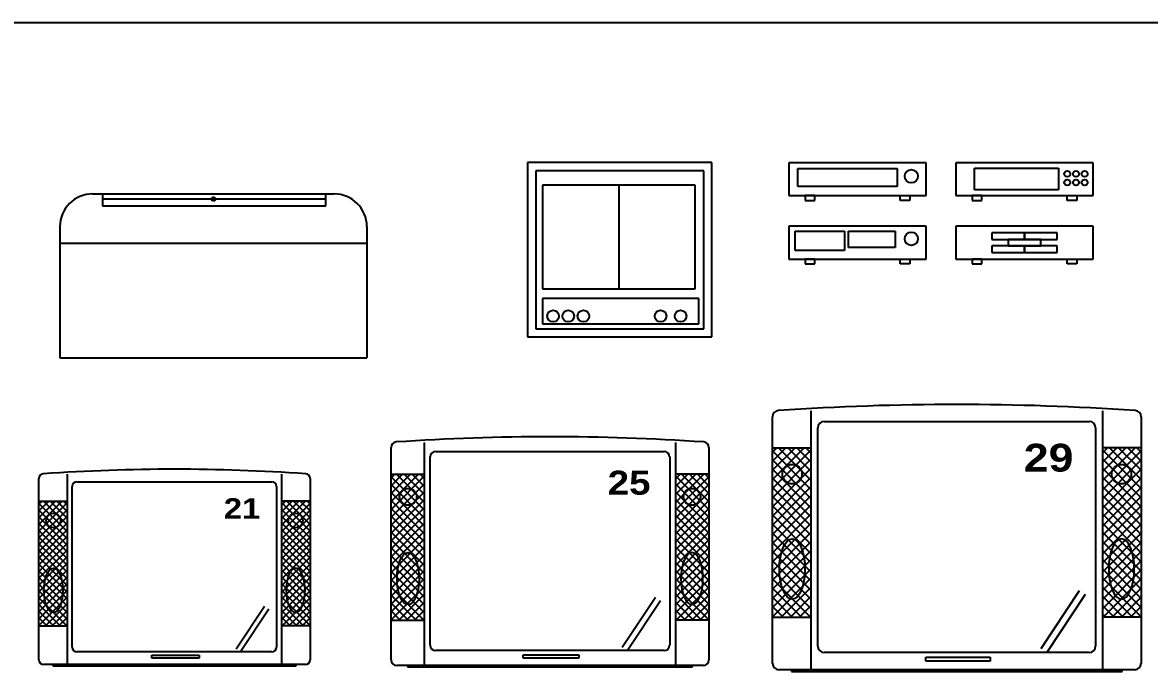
# Model space of a CAD drawing. Extents: x -42728 to 99010, y -18674 to 47645.
# Drawn here: x 41790 to 44543, y 27512 to 29096 of the extents above; entities that cross this region are included whole.
import ezdxf

# ---------------------------------------------------------------- set-up
doc = ezdxf.new("R2010")
doc.units = 0
doc.header["$LTSCALE"] = 100
doc.header["$MEASUREMENT"] = 0
doc.layers.get('0').update_dxf_attribs({"linetype": 'CONTINUOUS'})
doc.layers.add('ELEC', color=7, linetype='CONTINUOUS')
doc.layers.add('家具', color=223, linetype='CONTINUOUS')
doc.styles.add('ROMANTICBOLD', font='romb____.pfb', dxfattribs={"width": 1.2})

# ---------------------------------------------------------------- blocks, each defined once
blk = doc.blocks.new('电视29-2')
at = {"color": 9}
for p, q in [((-355.5, 4), (-355.5, 636)), ((355.5, 636), (355.5, 4)), ((-450.3, 19.8), (-450.3, 621.2)), ((-323.9, 610.4), (323.3, 610.4)), ((450.3, 621.2), (450.3, 19.8)), ((-339.7, 62), (-339.7, 594.6)), ((339.1, 594.6), (339.1, 62)), ((-450.3, 546), (-355.5, 546)), ((-450.3, 535.7), (-440, 546)), ((-450.3, 513.3), (-417.6, 546)), ((-450.3, 491), (-395.3, 546)), ((-450.3, 468.6), (-372.9, 546)), ((-450.3, 446.3), (-355.5, 541.1)), ((-355.5, 443.7), (-450.3, 538.5)), ((-355.5, 466.1), (-435.5, 546)), ((-355.5, 488.4), (-413.2, 546)), ((-355.5, 510.8), (-390.8, 546)), ((-355.5, 533.1), (-368.5, 546)), ((355.5, 533.1), (368.4, 546)), ((355.5, 510.8), (390.8, 546)), ((355.5, 488.4), (413.1, 546)), ((450.3, 546), (355.5, 546)), ((355.5, 466.1), (435.5, 546)), ((450.3, 446.3), (355.5, 541.1)), ((355.5, 443.7), (450.3, 538.5)), ((450.3, 468.6), (372.9, 546)), ((450.3, 491), (395.3, 546)), ((450.3, 513.3), (417.6, 546)), ((450.3, 535.7), (440, 546)), ((-450.3, 424), (-355.5, 518.8)), ((-355.5, 421.4), (-450.3, 516.2)), ((-450.3, 401.6), (-355.5, 496.4)), ((450.3, 424), (355.5, 518.8)), ((355.5, 421.4), (450.3, 516.2)), ((450.3, 401.6), (355.5, 496.4)), ((-355.5, 399), (-450.3, 493.8)), ((-450.3, 379.3), (-355.5, 474.1)), ((-355.5, 376.7), (-450.3, 471.5)), ((355.5, 399), (450.3, 493.8)), ((450.3, 379.3), (355.5, 474.1)), ((355.5, 376.7), (450.3, 471.5)), ((-450.3, 356.9), (-355.5, 451.7)), ((-355.5, 354.3), (-450.3, 449.1)), ((450.3, 356.9), (355.5, 451.7)), ((355.5, 354.3), (450.3, 449.1)), ((-450.3, 334.6), (-355.5, 429.4)), ((-355.5, 332), (-450.3, 426.8)), ((450.3, 334.6), (355.5, 429.4)), ((355.5, 332), (450.3, 426.8)), ((-450.3, 312.2), (-355.5, 407)), ((-355.5, 309.6), (-450.3, 404.5)), ((450.3, 312.2), (355.5, 407)), ((355.5, 309.6), (450.3, 404.5)), ((-450.3, 289.9), (-355.5, 384.7)), ((-355.5, 287.3), (-450.3, 382.1)), ((-450.3, 267.5), (-355.5, 362.3)), ((-355.5, 265), (-450.3, 359.8)), ((450.3, 289.9), (355.5, 384.7)), ((355.5, 287.3), (450.3, 382.1)), ((450.3, 267.5), (355.5, 362.3)), ((355.5, 265), (450.3, 359.8)), ((-450.3, 245.2), (-355.5, 340)), ((-355.5, 242.6), (-450.3, 337.4)), ((450.3, 245.2), (355.5, 340)), ((355.5, 242.6), (450.3, 337.4)), ((-450.3, 222.8), (-355.5, 317.6)), ((-355.5, 220.3), (-450.3, 315.1)), ((450.3, 222.8), (355.5, 317.6)), ((355.5, 220.3), (450.3, 315.1)), ((-450.3, 200.5), (-355.5, 295.3)), ((-355.5, 197.9), (-450.3, 292.7)), ((450.3, 200.5), (355.5, 295.3)), ((355.5, 197.9), (450.3, 292.7)), ((-450.3, 178.2), (-355.5, 273)), ((-355.5, 175.6), (-450.3, 270.4)), ((-450.3, 155.8), (-355.5, 250.6)), ((-355.5, 153.2), (-450.3, 248)), ((450.3, 178.2), (355.5, 273)), ((355.5, 175.6), (450.3, 270.4)), ((450.3, 155.8), (355.5, 250.6)), ((355.5, 153.2), (450.3, 248)), ((-450.3, 133.5), (-355.5, 228.3)), ((-357.2, 132.6), (-450.3, 225.7)), ((450.3, 133.5), (355.5, 228.3)), ((357.2, 132.6), (450.3, 225.7)), ((-379.6, 132.6), (-450.3, 203.3)), ((-428.9, 132.6), (-355.5, 205.9)), ((298.6, 196.9), (204.8, 55.4)), ((428.9, 132.6), (355.5, 205.9)), ((379.5, 132.6), (450.3, 203.3)), ((-401.9, 132.6), (-450.3, 181)), ((-406.5, 132.6), (-355.5, 183.6)), ((313.4, 187.7), (219.5, 46.2)), ((406.5, 132.6), (355.5, 183.6)), ((401.9, 132.6), (450.3, 181)), ((-424.2, 132.6), (-450.3, 158.6)), ((-384.2, 132.6), (-355.5, 161.2)), ((-361.9, 132.6), (-355.5, 138.9)), ((384.2, 132.6), (355.5, 161.2)), ((361.8, 132.6), (355.5, 138.9)), ((424.2, 132.6), (450.3, 158.6)), ((-446.6, 132.6), (-450.3, 136.3)), ((-450.3, 132.6), (-355.5, 132.6)), ((450.3, 132.6), (355.5, 132.6)), ((446.6, 132.6), (450.3, 136.3)), ((323.3, 46.2), (-323.9, 46.2)), ((-75.6, 24.7), (-75.6, 34.5)), ((-75.6, 34.5), (81.5, 34.5)), ((81.5, 34.5), (81.5, 24.7)), ((434.5, 4), (-434.5, 4)), ((-403.7, 4), (-403.7, 0)), ((-403.7, 0), (403.7, 0)), ((81.5, 24.7), (-75.6, 24.7)), ((403.7, 0), (403.7, 4))]:
    blk.add_line(p, q, dxfattribs=at)
for centre in [(-402.2, 481.7), (402.2, 481.7)]:
    blk.add_circle(centre, 23.9, dxfattribs=at)
for centre, radius, start, end in [((-434.5, 621.2), 15.8, 93.8874, 180), ((0, -5773.3), 6425, 86.11256, 93.88744), ((434.5, 621.2), 15.8, 0, 86.1126), ((-323.9, 594.6), 15.8, 90, 180), ((323.3, 594.6), 15.8, 0, 90), ((-323.9, 62), 15.8, 180, 270), ((323.3, 62), 15.8, 270, 0), ((-434.5, 19.8), 15.8, 180, 270), ((434.5, 19.8), 15.8, 270, 360)]:
    blk.add_arc(centre, radius, start, end, dxfattribs=at)
blk.add_ellipse((-402.2, 250.2), major_axis=(0, -73.5), ratio=0.425435, dxfattribs=at)
at = {"color": 9, "extrusion": (0, 0, -1)}
blk.add_ellipse((402.2, 250.2), major_axis=(0, -73.5), ratio=0.425435, dxfattribs=at)
at = {"color": 9, "insert": (163.5, 555.8), "char_height": 67.96, "width": 123.406, "attachment_point": 1, "style": 'ROMANTICBOLD'}
blk.add_mtext('29', dxfattribs=at)
blk = doc.blocks.new('电视25-2')
at = {"color": 9}
for p, q in [((-388.2, 17), (-388.2, 535.6)), ((-306.5, 3.4), (-306.5, 548.3)), ((-279.2, 526.2), (278.7, 526.2)), ((306.5, 548.3), (306.5, 3.4)), ((388.2, 535.6), (388.2, 17)), ((-292.8, 53.4), (-292.8, 512.6)), ((292.4, 512.6), (292.4, 53.4)), ((-388.2, 470.7), (-306.5, 470.7)), ((-388.2, 461.8), (-379.3, 470.7)), ((-388.2, 442.5), (-360, 470.7)), ((-388.2, 423.3), (-340.8, 470.7)), ((-388.2, 404), (-321.5, 470.7)), ((-306.5, 401.8), (-375.4, 470.7)), ((-306.5, 421), (-356.2, 470.7)), ((-306.5, 440.3), (-336.9, 470.7)), ((-306.5, 459.6), (-317.6, 470.7)), ((306.5, 459.6), (317.6, 470.7)), ((306.5, 440.3), (336.9, 470.7)), ((306.5, 421), (356.2, 470.7)), ((388.2, 470.7), (306.5, 470.7)), ((306.5, 401.8), (375.4, 470.7)), ((388.2, 404), (321.5, 470.7)), ((388.2, 423.3), (340.7, 470.7)), ((388.2, 442.5), (360, 470.7)), ((388.2, 461.8), (379.3, 470.7)), ((-388.2, 384.7), (-306.5, 466.5)), ((-306.5, 382.5), (-388.2, 464.2)), ((-388.2, 365.5), (-306.5, 447.2)), ((-306.5, 363.3), (-388.2, 445)), ((388.2, 384.7), (306.5, 466.5)), ((306.5, 382.5), (388.2, 464.2)), ((388.2, 365.5), (306.5, 447.2)), ((306.5, 363.3), (388.2, 445)), ((-388.2, 346.2), (-306.5, 427.9)), ((-306.5, 344), (-388.2, 425.7)), ((388.2, 346.2), (306.5, 427.9)), ((306.5, 344), (388.2, 425.7)), ((-388.2, 327), (-306.5, 408.7)), ((-306.5, 324.7), (-388.2, 406.5)), ((-388.2, 307.7), (-306.5, 389.4)), ((-306.5, 305.5), (-388.2, 387.2)), ((388.2, 327), (306.5, 408.7)), ((306.5, 324.7), (388.2, 406.5)), ((388.2, 307.7), (306.5, 389.4)), ((306.5, 305.5), (388.2, 387.2)), ((-388.2, 288.4), (-306.5, 370.2)), ((-306.5, 286.2), (-388.2, 367.9)), ((388.2, 288.4), (306.5, 370.2)), ((306.5, 286.2), (388.2, 367.9)), ((-388.2, 269.2), (-306.5, 350.9)), ((-306.5, 266.9), (-388.2, 348.7)), ((-388.2, 249.9), (-306.5, 331.6)), ((388.2, 269.2), (306.5, 350.9)), ((306.5, 266.9), (388.2, 348.7)), ((388.2, 249.9), (306.5, 331.6)), ((-306.5, 247.7), (-388.2, 329.4)), ((-388.2, 230.6), (-306.5, 312.4)), ((-306.5, 228.4), (-388.2, 310.1)), ((306.5, 247.7), (388.2, 329.4)), ((388.2, 230.6), (306.5, 312.4)), ((306.5, 228.4), (388.2, 310.1)), ((-388.2, 211.4), (-306.5, 293.1)), ((-306.5, 209.1), (-388.2, 290.9)), ((388.2, 211.4), (306.5, 293.1)), ((306.5, 209.1), (388.2, 290.9)), ((-388.2, 192.1), (-306.5, 273.8)), ((-306.5, 189.9), (-388.2, 271.6)), ((-388.2, 172.8), (-306.5, 254.6)), ((-306.5, 170.6), (-388.2, 252.3)), ((388.2, 192.1), (306.5, 273.8)), ((306.5, 189.9), (388.2, 271.6)), ((388.2, 172.8), (306.5, 254.6)), ((306.5, 170.6), (388.2, 252.3)), ((-388.2, 153.6), (-306.5, 235.3)), ((-306.5, 151.4), (-388.2, 233.1)), ((388.2, 153.6), (306.5, 235.3)), ((306.5, 151.4), (388.2, 233.1)), ((-388.2, 134.3), (-306.5, 216)), ((-306.5, 132.1), (-388.2, 213.8)), ((-388.2, 115.1), (-306.5, 196.8)), ((-307.9, 114.3), (-388.2, 194.6)), ((388.2, 134.3), (306.5, 216)), ((306.5, 132.1), (388.2, 213.8)), ((388.2, 115.1), (306.5, 196.8)), ((307.9, 114.3), (388.2, 194.6)), ((-327.2, 114.3), (-388.2, 175.3)), ((-369.7, 114.3), (-306.5, 177.5)), ((257.5, 169.7), (176.6, 47.7)), ((369.7, 114.3), (306.5, 177.5)), ((327.2, 114.3), (388.2, 175.3)), ((-346.5, 114.3), (-388.2, 156)), ((-350.5, 114.3), (-306.5, 158.3)), ((-331.2, 114.3), (-306.5, 139)), ((270.1, 161.8), (189.3, 39.8)), ((350.5, 114.3), (306.5, 158.3)), ((331.2, 114.3), (306.5, 139)), ((346.5, 114.3), (388.2, 156)), ((-365.7, 114.3), (-388.2, 136.8)), ((-385, 114.3), (-388.2, 117.5)), ((-388.2, 114.3), (-306.5, 114.3)), ((-311.9, 114.3), (-306.5, 119.7)), ((311.9, 114.3), (306.5, 119.7)), ((388.2, 114.3), (306.5, 114.3)), ((365.7, 114.3), (388.2, 136.8)), ((385, 114.3), (388.2, 117.5)), ((278.7, 39.8), (-279.2, 39.8)), ((-65.2, 29.7), (70.3, 29.7)), ((-65.2, 21.3), (-65.2, 29.7)), ((70.3, 29.7), (70.3, 21.3)), ((374.6, 3.4), (-374.6, 3.4)), ((-348, 3.4), (-348, 0)), ((-348, 0), (348, 0)), ((70.3, 21.3), (-65.2, 21.3)), ((348, 0), (348, 3.4))]:
    blk.add_line(p, q, dxfattribs=at)
for centre in [(-346.7, 415.3), (346.7, 415.3)]:
    blk.add_circle(centre, 20.6, dxfattribs=at)
for centre, radius, start, end in [((0, -4976.9), 5538.8, 86.1126, 93.8874), ((-374.6, 535.6), 13.6, 93.8874, 180), ((-279.2, 512.6), 13.6, 90, 180), ((278.7, 512.6), 13.6, 0, 90), ((374.6, 535.6), 13.6, 0, 86.1126), ((-279.2, 53.4), 13.6, 180, 270), ((278.7, 53.4), 13.6, 270, 0), ((-374.6, 17), 13.6, 180, 270), ((374.6, 17), 13.6, 270, 360)]:
    blk.add_arc(centre, radius, start, end, dxfattribs=at)
blk.add_ellipse((-346.7, 215.7), major_axis=(0, -63.4), ratio=0.425435, dxfattribs=at)
at = {"color": 9, "extrusion": (0, 0, -1)}
blk.add_ellipse((346.7, 215.7), major_axis=(0, -63.4), ratio=0.425435, dxfattribs=at)
at = {"color": 9, "insert": (140.9, 479.1), "char_height": 58.59, "width": 106.385, "attachment_point": 1, "style": 'ROMANTICBOLD'}
blk.add_mtext('25', dxfattribs=at)
blk = doc.blocks.new('电视21-2')
at = {"color": 9}
for p, q in [((-331.3, 14.5), (-331.3, 457)), ((-261.6, 2.9), (-261.6, 467.9)), ((-238.3, 449), (237.9, 449)), ((261.5, 467.9), (261.5, 2.9)), ((331.3, 457), (331.3, 14.5)), ((-249.9, 45.6), (-249.9, 437.4)), ((249.5, 437.4), (249.5, 45.6)), ((-331.3, 344.8), (-274.4, 401.7)), ((-331.3, 361.2), (-290.8, 401.7)), ((-331.3, 377.7), (-307.2, 401.7)), ((-331.3, 394.1), (-323.7, 401.7)), ((-331.3, 401.7), (-261.6, 401.7)), ((-331.3, 328.3), (-261.6, 398.1)), ((-261.6, 326.4), (-331.3, 396.2)), ((-261.6, 342.9), (-320.4, 401.7)), ((-261.6, 359.3), (-304, 401.7)), ((-261.6, 375.8), (-287.5, 401.7)), ((-261.6, 392.2), (-271.1, 401.7)), ((261.5, 342.9), (320.4, 401.7)), ((331.3, 401.7), (261.5, 401.7)), ((261.5, 359.3), (303.9, 401.7)), ((261.5, 375.8), (287.5, 401.7)), ((261.5, 392.2), (271.1, 401.7)), ((331.3, 328.3), (261.5, 398.1)), ((261.5, 326.4), (331.3, 396.2)), ((331.3, 344.8), (274.3, 401.7)), ((331.3, 361.2), (290.8, 401.7)), ((331.3, 377.7), (307.2, 401.7)), ((331.3, 394.1), (323.7, 401.7)), ((-331.3, 311.9), (-261.6, 381.6)), ((-261.6, 310), (-331.3, 379.7)), ((-331.3, 295.5), (-261.6, 365.2)), ((-261.6, 293.6), (-331.3, 363.3)), ((331.3, 311.9), (261.5, 381.6)), ((261.5, 310), (331.3, 379.7)), ((331.3, 295.5), (261.5, 365.2)), ((261.5, 293.6), (331.3, 363.3)), ((-331.3, 279), (-261.6, 348.8)), ((-261.6, 277.1), (-331.3, 346.9)), ((-331.3, 262.6), (-261.6, 332.3)), ((-261.6, 260.7), (-331.3, 330.4)), ((331.3, 279), (261.5, 348.8)), ((261.5, 277.1), (331.3, 346.9)), ((331.3, 262.6), (261.5, 332.3)), ((261.5, 260.7), (331.3, 330.4)), ((-331.3, 246.1), (-261.6, 315.9)), ((-261.6, 244.2), (-331.3, 314)), ((331.3, 246.1), (261.5, 315.9)), ((261.5, 244.2), (331.3, 314)), ((-331.3, 229.7), (-261.6, 299.4)), ((-261.6, 227.8), (-331.3, 297.5)), ((-331.3, 213.3), (-261.6, 283)), ((-261.6, 211.4), (-331.3, 281.1)), ((331.3, 229.7), (261.5, 299.4)), ((261.5, 227.8), (331.3, 297.5)), ((331.3, 213.3), (261.5, 283)), ((261.5, 211.4), (331.3, 281.1)), ((-331.3, 196.8), (-261.6, 266.6)), ((-261.6, 194.9), (-331.3, 264.7)), ((-331.3, 180.4), (-261.6, 250.1)), ((-261.6, 178.5), (-331.3, 248.2)), ((331.3, 196.8), (261.5, 266.6)), ((261.5, 194.9), (331.3, 264.7)), ((331.3, 180.4), (261.5, 250.1)), ((261.5, 178.5), (331.3, 248.2)), ((-331.3, 163.9), (-261.6, 233.7)), ((-261.6, 162), (-331.3, 231.8)), ((331.3, 163.9), (261.5, 233.7)), ((261.5, 162), (331.3, 231.8)), ((-331.3, 147.5), (-261.6, 217.2)), ((-261.6, 145.6), (-331.3, 215.3)), ((-331.3, 131.1), (-261.6, 200.8)), ((-261.6, 129.2), (-331.3, 198.9)), ((331.3, 147.5), (261.5, 217.2)), ((261.5, 145.6), (331.3, 215.3)), ((331.3, 131.1), (261.5, 200.8)), ((261.5, 129.2), (331.3, 198.9)), ((-331.3, 114.6), (-261.6, 184.4)), ((-261.6, 112.7), (-331.3, 182.5)), ((-331.3, 98.2), (-261.6, 167.9)), ((-262.8, 97.5), (-331.3, 166)), ((331.3, 114.6), (261.5, 184.4)), ((261.5, 112.7), (331.3, 182.5)), ((331.3, 98.2), (261.5, 167.9)), ((262.8, 97.5), (331.3, 166)), ((-279.2, 97.5), (-331.3, 149.6)), ((-315.5, 97.5), (-261.6, 151.5)), ((219.7, 144.8), (150.7, 40.7)), ((230.5, 138.1), (161.5, 34)), ((315.5, 97.5), (261.5, 151.5)), ((279.2, 97.5), (331.3, 149.6)), ((-295.7, 97.5), (-331.3, 133.2)), ((-312.1, 97.5), (-331.3, 116.7)), ((-299.1, 97.5), (-261.6, 135.1)), ((-282.6, 97.5), (-261.6, 118.6)), ((299.1, 97.5), (261.5, 135.1)), ((282.6, 97.5), (261.5, 118.6)), ((295.7, 97.5), (331.3, 133.2)), ((312.1, 97.5), (331.3, 116.7)), ((-328.5, 97.5), (-331.3, 100.3)), ((-331.3, 97.5), (-261.6, 97.5)), ((-266.2, 97.5), (-261.6, 102.2)), ((266.2, 97.5), (261.5, 102.2)), ((331.3, 97.5), (261.5, 97.5)), ((328.5, 97.5), (331.3, 100.3)), ((237.9, 34), (-238.3, 34)), ((319.7, 2.9), (-319.7, 2.9)), ((-297, 2.9), (-297, 0)), ((-297, 0), (297, 0)), ((-55.6, 25.4), (60, 25.4)), ((-55.6, 18.2), (-55.6, 25.4)), ((60, 18.2), (-55.6, 18.2)), ((60, 25.4), (60, 18.2)), ((297, 0), (297, 2.9))]:
    blk.add_line(p, q, dxfattribs=at)
for centre in [(-295.9, 354.4), (295.9, 354.4)]:
    blk.add_circle(centre, 17.6, dxfattribs=at)
for centre, radius, start, end in [((-319.7, 457), 11.6, 93.8874, 180), ((0, -4247.3), 4726.8, 86.1126, 93.8874), ((319.7, 457), 11.6, 0, 86.1126), ((-238.3, 437.4), 11.6, 90, 180), ((237.9, 437.4), 11.6, 0, 90), ((-238.3, 45.6), 11.6, 180, 270), ((237.9, 45.6), 11.6, 270, 0), ((-319.7, 14.5), 11.6, 180, 270), ((319.7, 14.5), 11.6, 270, 360)]:
    blk.add_arc(centre, radius, start, end, dxfattribs=at)
blk.add_ellipse((-295.9, 184), major_axis=(0, -54.1), ratio=0.425435, dxfattribs=at)
at = {"color": 9, "extrusion": (0, 0, -1)}
blk.add_ellipse((295.9, 184), major_axis=(0, -54.1), ratio=0.425435, dxfattribs=at)
at = {"color": 9, "insert": (120.3, 408.9), "char_height": 50, "width": 90.787, "attachment_point": 1, "style": 'ROMANTICBOLD'}
blk.add_mtext('21', dxfattribs=at)
blk = doc.blocks.new('A$C7D0561A4')
at = {"layer": '家具', "color": 3}
for p, q in [((80, 400), (670, 400)), ((104, 400), (104, 371)), ((104, 388.1), (650, 388.1)), ((650, 371), (650, 400)), ((104, 371), (650, 371)), ((0, 320), (0, 280)), ((750, 320), (750, 280)), ((0, 280), (0, 0)), ((0, 280), (750, 280)), ((750, 280), (750, 0)), ((0, 0), (750, 0))]:
    blk.add_line(p, q, dxfattribs=at)
blk.add_circle((375, 387.4), 4.56, dxfattribs=at)
for centre, start, end in [((80, 320), 90, 180), ((670, 320), 0, 90)]:
    blk.add_arc(centre, 80, start, end, dxfattribs=at)
blk = doc.blocks.new('A$C572C19D7')
at = {"layer": '家具', "color": 3}
for p, q in [((0, 425.5), (0, 0)), ((450.6, 425.5), (0, 425.5)), ((450.6, 0), (450.6, 425.5)), ((20, 405.5), (20, 20)), ((430.6, 405.5), (20, 405.5)), ((430.6, 20), (430.6, 405.5)), ((36.4, 370.4), (36.4, 117.6)), ((409.8, 370.4), (36.4, 370.4)), ((223.1, 370.4), (223.1, 117.6)), ((409.8, 117.6), (409.8, 370.4)), ((36.4, 117.6), (409.8, 117.6)), ((418.2, 93.8), (36.4, 93.8)), ((36.4, 93.8), (36.4, 31.8)), ((418.2, 31.8), (418.2, 93.8)), ((36.4, 31.8), (418.2, 31.8)), ((20, 20), (430.6, 20)), ((0, 0), (450.6, 0))]:
    blk.add_line(p, q, dxfattribs=at)
for centre in [(62.6, 50.9), (99.6, 50.9), (136.6, 50.9), (325.1, 50.9), (374, 50.9)]:
    blk.add_circle(centre, 14.3, dxfattribs=at)
blk = doc.blocks.new('A$C7FBF3D3A')
at = {"layer": '家具', "color": 3}
for p, q in [((336, 247), (0, 247)), ((0, 247), (0, 167)), ((22.2, 232.8), (264.6, 232.8)), ((22.2, 189.4), (22.2, 232.8)), ((264.6, 232.8), (264.6, 189.4)), ((336, 167), (336, 247)), ((408, 247), (408, 167)), ((744, 247), (408, 247)), ((454.2, 180.7), (454.2, 234.1)), ((454.2, 234.1), (659.4, 234.1)), ((659.4, 234.1), (659.4, 180.7)), ((744, 167), (744, 247)), ((0, 167), (336, 167)), ((264.6, 189.4), (22.2, 189.4)), ((40, 167), (40, 155)), ((64, 167), (40, 167)), ((64, 155), (64, 167)), ((272, 167), (296, 167)), ((272, 155), (272, 167)), ((296, 167), (296, 155)), ((408, 167), (744, 167)), ((448, 167), (448, 155)), ((472, 167), (448, 167)), ((659.4, 180.7), (454.2, 180.7)), ((472, 155), (472, 167)), ((680, 167), (704, 167)), ((680, 155), (680, 167)), ((704, 167), (704, 155)), ((40, 155), (64, 155)), ((296, 155), (272, 155)), ((448, 155), (472, 155)), ((704, 155), (680, 155)), ((336, 92), (0, 92)), ((0, 92), (0, 12)), ((336, 12), (336, 92)), ((408, 92), (408, 12)), ((744, 92), (408, 92)), ((744, 12), (744, 92)), ((15.9, 32.8), (15.9, 80)), ((15.9, 80), (136, 80)), ((136, 80), (136, 32.8)), ((145.9, 80), (260.1, 80)), ((145.9, 40.6), (145.9, 80)), ((260.1, 80), (260.1, 40.6)), ((496, 76), (496, 60)), ((576, 76), (496, 76)), ((496, 60), (576, 60)), ((536, 60), (536, 44)), ((616, 60), (536, 60)), ((576, 76), (576, 60)), ((656, 76), (576, 76)), ((576, 60), (576, 76)), ((576, 60), (656, 60)), ((616, 44), (616, 60)), ((656, 60), (656, 76)), ((136, 32.8), (15.9, 32.8)), ((260.1, 40.6), (145.9, 40.6)), ((496, 44), (496, 28)), ((576, 44), (496, 44)), ((496, 28), (576, 28)), ((536, 44), (616, 44)), ((576, 44), (576, 28)), ((656, 44), (576, 44)), ((576, 28), (576, 44)), ((576, 28), (656, 28)), ((656, 28), (656, 44)), ((0, 12), (336, 12)), ((40, 12), (40, 0)), ((64, 12), (40, 12)), ((64, 0), (64, 12)), ((272, 12), (296, 12)), ((272, 0), (272, 12)), ((296, 12), (296, 0)), ((408, 12), (744, 12)), ((448, 12), (448, 0)), ((472, 12), (448, 12)), ((472, 0), (472, 12)), ((680, 12), (704, 12)), ((680, 0), (680, 12)), ((704, 12), (704, 0)), ((40, 0), (64, 0)), ((296, 0), (272, 0)), ((448, 0), (472, 0)), ((704, 0), (680, 0))]:
    blk.add_line(p, q, dxfattribs=at)
for centre, radius in [((299.5, 214.2), 16.2), ((680.5, 220), 7.25), ((701.7, 220), 7.25), ((722.8, 220), 7.25), ((680.5, 198.9), 7.25), ((701.7, 198.9), 7.25), ((722.8, 198.9), 7.25), ((299.5, 61.7), 16.2)]:
    blk.add_circle(centre, radius, dxfattribs=at)

msp = doc.modelspace()

# ---------------------------------------------------------------- linework, layer by layer
msp.add_line((39780.41405, 29096.32149), (52836.50428, 29096.32149))

# ---------------------------------------------------------------- block references
for name, p in [('A$C572C19D7', (43023.6505, 28328.80715)), ('A$C7FBF3D3A', (43661.81959, 28506.94419)), ('A$C7D0561A4', (41881.3551, 28278.07838))]:
    msp.add_blockref(name, p)
at = {"layer": 'ELEC', "color": 9}
for name, p in [('电视29-2', (44072.49769, 27512.24752)), ('电视25-2', (43078.67024, 27523.21614)), ('电视21-2', (42161.36052, 27526.31592))]:
    msp.add_blockref(name, p, dxfattribs=at)

doc.saveas('drawing.dxf')
